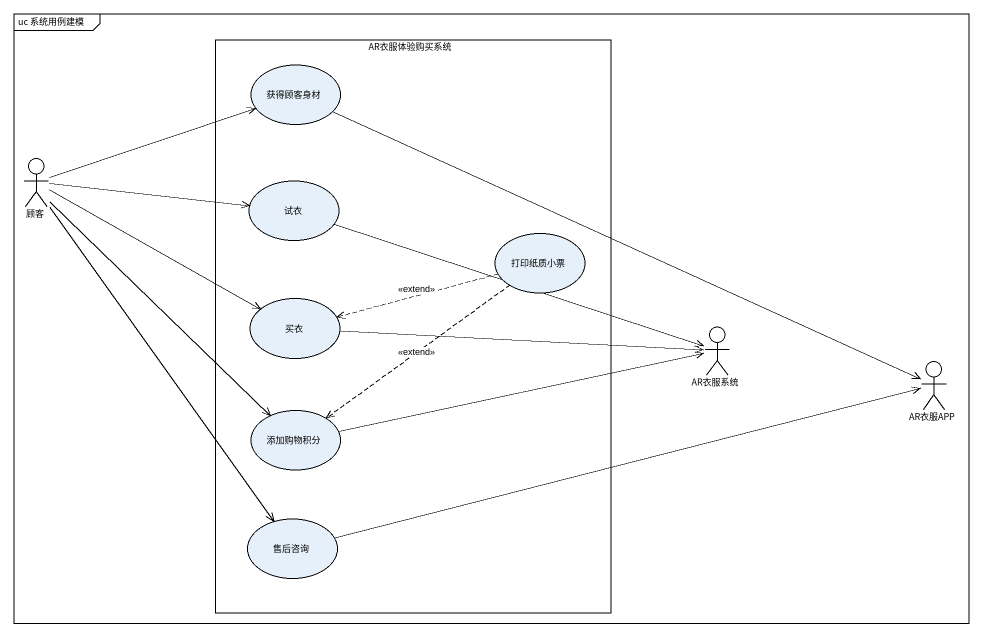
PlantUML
@startuml
mainframe uc 系统用例建模
rectangle AR衣服体验购买系统 {
  usecase 获得顾客身材
  usecase 试衣
  usecase 打印纸质小票
  usecase 买衣
  usecase 添加购物积分
  usecase 售后咨询
}
actor 顾客
actor AR衣服系统
actor AR衣服APP
获得顾客身材 -right-> AR衣服APP
顾客 -right-> 获得顾客身材
顾客 -right-> 试衣
顾客 -right-> 买衣
顾客 --> 添加购物积分
顾客 --> 售后咨询
试衣 -right-> AR衣服系统
打印纸质小票 .left.> 买衣 : <<extend>>
打印纸质小票 ..> 添加购物积分 : <<extend>>
买衣 -right-> AR衣服系统
添加购物积分 -right-> AR衣服系统
售后咨询 -right-> AR衣服APP
@enduml
